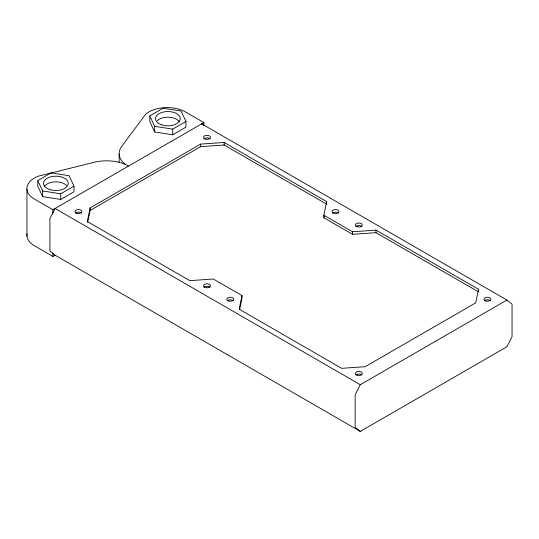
<?xml version="1.0" encoding="UTF-8"?>
<svg xmlns="http://www.w3.org/2000/svg" width="539" height="539" viewBox="0 0 539 539"><rect width="100%" height="100%" fill="white"/><g stroke="black" fill="none" stroke-linecap="round" stroke-linejoin="round"><path stroke-width="0.81" d="M326.695 203.54L326.695 201.626L224.204 142.458L200.67 144.095L90.148 207.906L87.311 221.495L189.782 280.657L213.316 279.013L241.998 295.574L241.998 298.121L239.66 309.312M87.641 222.439L90.148 210.453L90.148 207.906M241.998 295.574L239.161 309.164L341.632 368.326L365.166 366.688L475.688 302.878L478.531 289.288L376.054 230.126L352.519 231.763L323.851 215.216L326.695 201.626M478.625 291.929L376 232.68L352.519 234.31L323.851 217.763L324.188 216.166M506.903 300.061L360.295 384.705L355.147 394.757L355.147 427.306L360.295 431.409L506.903 346.766L512.05 336.713L512.05 304.164L506.903 300.061L201.674 123.842L203.607 125.378M37.797 180.545L51.037 172.898L69.113 175.694L73.958 186.137L73.958 191.796L60.725 199.437L42.642 196.641L37.797 186.204L37.797 180.545L42.642 190.981L42.642 196.641M149.781 115.885L163.021 108.245L181.104 111.041L185.948 121.484L185.948 127.143L172.709 134.784L154.626 131.988L149.781 121.544L149.781 115.885L154.626 126.328L154.626 131.988M42.642 190.981L60.725 193.777L73.958 186.137M154.626 126.328L172.709 129.124L185.948 121.484M128.383 166.153L125.196 164.314A31.511 18.191 0 0 0 94.217 162.3L38.471 176.112A25.899 14.951 0 0 0 34.503 199.127L52.889 209.745L203.883 122.569L203.883 125.068M90.148 210.453L200.67 146.642L224.204 145.004L224.204 142.458M27.044 233.778A25.899 14.951 0 0 0 34.503 245.831L52.889 256.443L55.066 255.19L360.295 431.409M203.883 122.569L185.497 111.957A25.899 14.951 0 0 0 145.624 114.241L121.706 146.426A31.511 18.191 0 0 0 125.196 164.314M223.88 144.856L326.695 204.173M360.295 384.705L55.066 208.485L49.918 218.531L49.918 251.08L55.066 255.19M478.531 289.288L478.531 290.561M376.054 230.126L376.054 232.673M352.519 231.763L352.519 234.31M323.851 215.216L323.851 217.763M200.67 144.095L200.67 146.642M172.709 129.124L172.709 134.784M119.166 154.073L119.166 162.414M60.725 193.777L60.725 199.437M52.889 209.745L52.889 213.916M52.889 253.108L52.889 256.443M26.95 189.277L26.95 235.981M44.245 186.555A12.384 7.148 0 0 1 54.796 181.879A12.384 7.148 0 0 1 66.6 185.423M157.145 120.77A12.384 7.148 0 0 1 168.943 117.226A12.384 7.148 0 0 1 179.5 121.902M332.556 213.1A3.47 2.001 0 0 1 338.559 213.1M355.841 226.548A3.47 2.001 0 0 1 361.844 226.548M203.991 287.327A3.47 2.001 0 0 1 209.994 287.327M203.991 138.873A3.47 2.001 0 0 1 209.994 138.873M355.841 374.996A3.47 2.001 0 0 1 361.844 374.996M75.426 213.1A3.47 2.001 0 0 1 81.429 213.1M227.276 300.769A3.47 2.001 0 0 1 233.279 300.769M484.406 300.769A3.47 2.001 0 0 1 490.409 300.769M49.689 189.533A12.384 7.148 0 0 0 68.258 183.341A12.384 7.148 0 0 0 49.689 177.149A12.384 7.148 0 0 0 49.689 189.533M161.673 124.873A12.384 7.148 0 0 0 180.248 118.681A12.384 7.148 0 0 0 161.673 112.496A12.384 7.148 0 0 0 161.673 124.873M357.108 226.73A3.47 2.001 0 0 0 362.309 224.999A3.47 2.001 0 0 0 357.108 223.267A3.47 2.001 0 0 0 357.108 226.73M228.543 300.957A3.47 2.001 0 0 0 233.744 299.226A3.47 2.001 0 0 0 228.543 297.494A3.47 2.001 0 0 0 228.543 300.957M333.109 212.972A3.47 2.001 0 0 0 338.903 212.076A3.47 2.001 0 0 0 334.658 209.624A3.47 2.001 0 0 0 333.109 212.972M204.544 287.199A3.47 2.001 0 0 0 210.345 286.297A3.47 2.001 0 0 0 206.093 283.851A3.47 2.001 0 0 0 204.544 287.199M357.108 375.184A3.47 2.001 0 0 0 362.309 373.453A3.47 2.001 0 0 0 357.108 371.715A3.47 2.001 0 0 0 357.108 375.184M76.693 213.289A3.47 2.001 0 0 0 81.894 211.557A3.47 2.001 0 0 0 76.693 209.819A3.47 2.001 0 0 0 76.693 213.289M204.544 138.745A3.47 2.001 0 0 0 210.345 137.849A3.47 2.001 0 0 0 206.093 135.397A3.47 2.001 0 0 0 204.544 138.745M485.673 300.957A3.47 2.001 0 0 0 490.874 299.226A3.47 2.001 0 0 0 485.673 297.494A3.47 2.001 0 0 0 485.673 300.957"/></g></svg>
